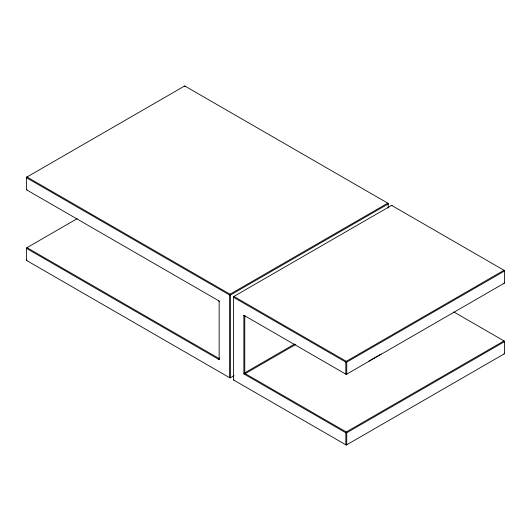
<?xml version="1.0" encoding="UTF-8"?>
<svg xmlns="http://www.w3.org/2000/svg" width="531" height="531" viewBox="0 0 531 531"><rect width="100%" height="100%" fill="white"/><g stroke="black" fill="none" stroke-linecap="round" stroke-linejoin="round"><path stroke-width="0.8" d="M503.999 283.355L504.45 282.572M503.999 354.004L504.45 353.221M77.187 218.672L26.55 247.904L26.55 260.462L230.036 377.946L234.071 375.616M453.826 311.956L504.45 341.181L504.45 353.746L346.285 445.058L233.434 379.911L233.434 296.703L391.606 205.384L504.45 270.538L504.45 283.096L346.285 374.415L243.862 315.281L243.862 373.89L345.827 432.765L346.736 432.765L504.45 341.705L503.999 340.922L346.285 431.975L345.827 432.765L345.827 444.799L346.736 444.799L346.736 432.765L346.285 431.975L245.222 373.632L244.764 372.842L244.764 316.323L245.222 316.064M388.201 208.079L388.201 203.419L184.715 85.942L26.55 177.254L26.55 189.819L219.157 301.017L219.157 359.633L26.55 248.428L27.001 247.645L218.706 358.319L219.157 358.06M294.685 344.022L244.764 372.842L243.862 373.89L245.222 373.632L295.853 344.393M368.945 361.067L381.178 354.004M184.264 86.201L185.173 86.201M391.148 205.643L392.057 205.643M243.862 315.281L244.764 316.323M218.706 300.758L219.157 301.542M233.434 379.386L233.892 380.169M26.55 189.295L27.001 190.078M26.55 259.938L27.001 260.728M218.706 358.319L219.157 359.633M27.001 176.996L26.55 177.779L229.584 295.004L230.487 295.004L388.201 203.944L387.749 203.161L230.036 294.214L229.584 295.004L229.584 377.687L230.487 377.687L230.487 295.004L230.036 294.214L27.001 176.996M233.892 296.437L233.434 297.227L345.827 362.115L346.736 362.115L504.45 271.062L503.999 270.272L346.285 361.332L345.827 362.115L345.827 374.149L346.736 374.149L346.736 362.115L346.285 361.332L233.892 296.437"/></g></svg>
